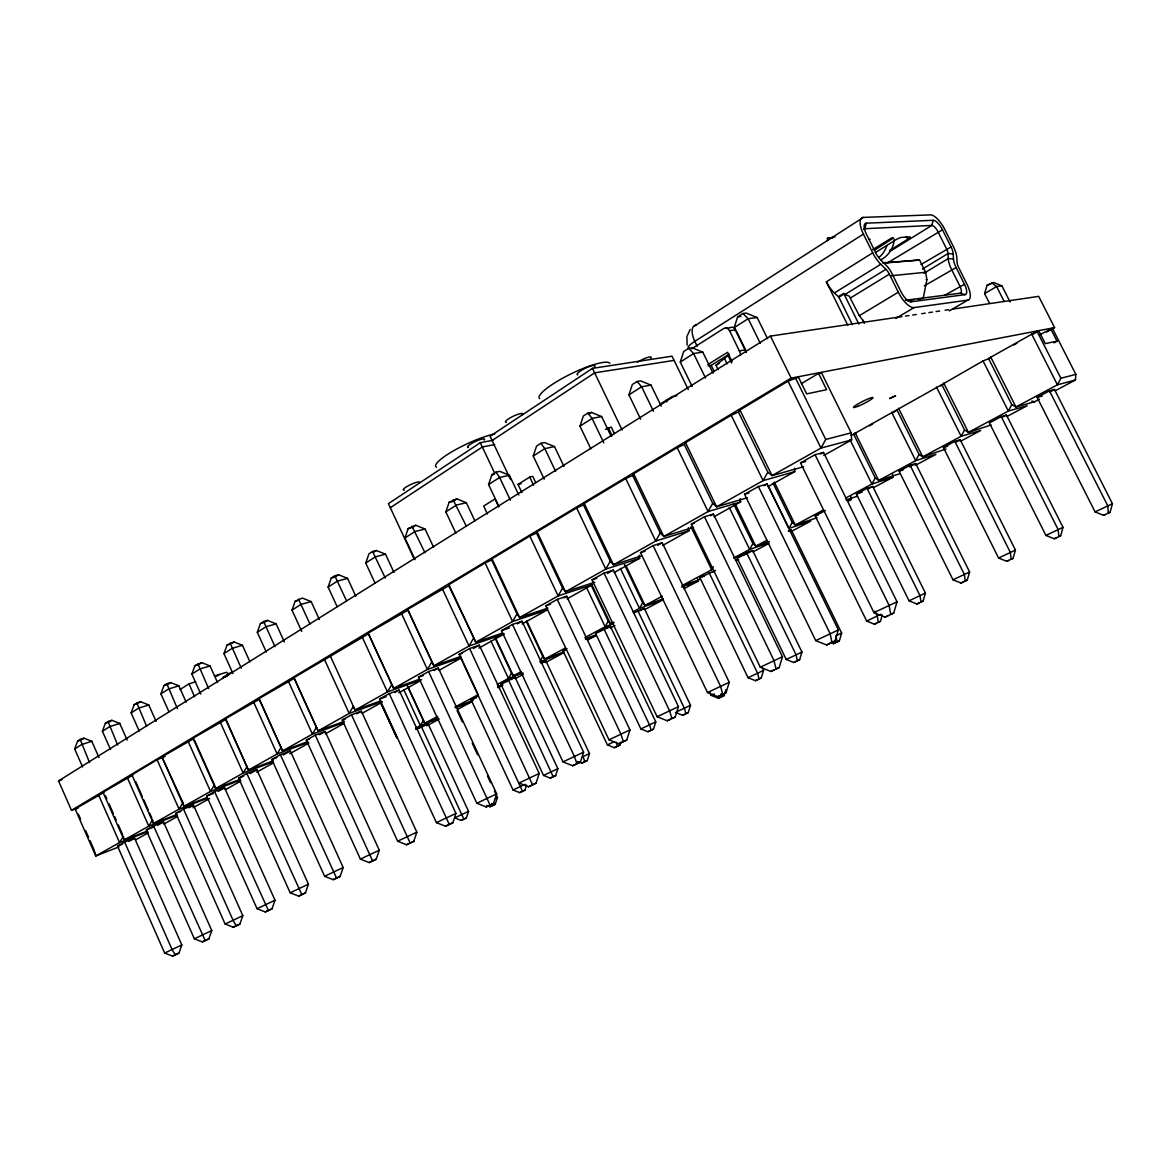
<?xml version="1.0" encoding="UTF-8"?>
<svg xmlns="http://www.w3.org/2000/svg" width="1171" height="1171" viewBox="0 0 1171 1171"><rect width="100%" height="100%" fill="white"/><g stroke="black" fill="none" stroke-linecap="round" stroke-linejoin="round"><path stroke-width="1.5" d="M460.92 656.36L433.826 665.831L407.669 609.403L448.742 585.72L448.917 584.651L485.101 562.944L491.659 559.987L492.01 558.787L529.834 536.084L536.523 533.083L537.065 531.751L576.659 507.98L583.465 504.921L584.241 503.442L625.724 478.544L632.662 475.426L633.657 473.772L677.175 447.659L684.259 444.497L685.518 442.667L731.216 415.237L738.433 412.002L739.97 409.982L788.024 381.146L798.49 377.252L806.687 393.88L826.609 389.694L818.558 373.403L801.359 383.634M1055.086 390.851L1075.476 379.975L1075.842 374.369L1052.407 328.319L1039.819 334.701M882.758 262.831L919.528 260.021L925.617 272.272L926.92 279.62L923.187 298.4L917.918 299.088M863.671 229.472A7.904 3.089 59.1 0 1 864.813 228.711L866.277 223.193L933.228 220.294A11.037 4.011 59.6 0 1 942.479 229.765L951.072 246.964A11.037 4.011 59.8 0 1 953.223 253.931L953.472 258.952A13.423 4.874 60.1 0 0 956.136 267.544L964.494 284.29A11.11 4.084 60.2 0 1 965.08 294.653L911.199 301.767L906.252 300.2A7.875 3.089 59.9 0 1 905.432 300.113M933.228 220.294L931.794 225.418L890.033 251.384M1103.565 515.357L1110.079 512.283L1112.45 503.72L1054.486 389.46L1049.465 390.821L1037.14 397.408L1095.09 511.903L1103.565 515.357L1105.322 514.537M1054.237 538.792L1060.648 535.762L1063.019 527.345L1006.475 415.09L1001.249 416.583L989.393 422.921L1045.908 535.41L1054.237 538.792L1056.081 537.928M1006.753 561.333L1013.076 558.347L1015.433 550.077L960.235 439.769L954.833 441.394L943.402 447.498L998.585 558.025L1006.753 561.333L1008.67 560.441M961.01 583.056L967.246 580.113L969.603 571.975L915.693 463.54L910.116 465.282L899.108 471.166L952.989 579.806L961.01 583.056L963.001 582.133M916.922 603.987L923.07 601.089L925.427 593.082L872.761 486.463L867.008 488.307L856.396 493.972L909.033 600.796L916.922 603.987L918.986 603.036M989.524 303.318L984.606 293.599L987.051 285.314L993.55 282.431L1001.922 285.856L1010.119 302.03M885.056 617.132L893.707 613.048L897.03 601.792L823.535 452.43L815.06 454.743L800.51 462.896L873.961 612.653L885.056 617.132L888.028 615.756M825.438 510.512L815.192 515.987L866.657 621.054L874.415 624.187L880.46 621.318L882.334 615.009M826.55 644.972L835.025 640.961L838.348 629.954L767.137 484.018L758.398 486.521L744.566 494.279L815.733 640.61L826.55 644.972L829.639 643.523M830.312 642.44L833.371 643.669L839.344 640.859L841.671 633.087L791.333 529.921L788.317 530.946M793.733 662.493L799.632 659.712L801.945 652.071L752.69 550.546L746.556 552.668L736.998 557.762L786.239 659.478L793.733 662.493L795.943 661.454M770.869 671.451L779.198 667.529L782.477 656.755L713.432 514.084L704.474 516.777L691.3 524.169L760.301 667.207L770.869 671.451L774.06 669.973M712.275 572.121L715.349 570.482L699.863 577.61L748.064 677.716L755.441 680.688L761.252 677.936L763.565 670.398L761.984 667.133M709.582 692.061L711.148 695.354L718.409 698.267L724.146 695.559L725.991 689.617M717.823 696.686L725.976 692.837L729.255 682.298L662.244 542.744L653.096 545.598L640.522 552.653L707.489 692.544L717.823 696.686L721.087 695.164M667.207 720.765L675.228 716.989L678.463 706.655L613.384 570.101L604.06 573.102L592.072 579.835L657.107 716.725L667.207 720.765L670.544 719.214M675.433 712.407L682.591 715.276L688.255 712.597L690.539 705.293L644.284 608.408L633.54 613.048M647.914 731.743L653.506 729.109L655.775 721.892L610.457 626.47L603.943 628.856L595.571 633.335L640.874 728.933L647.914 731.743L650.271 730.631M618.874 743.761L626.748 740.043L629.954 729.928L566.691 596.244L557.25 599.376L545.774 605.802L608.993 739.809L618.874 743.761L622.269 742.18M567.042 648.573L562.988 650.739L607.398 744.917L614.336 747.684L619.854 745.078L620.762 742.238M572.678 765.746L580.392 762.101L583.582 752.177L522.046 621.245L512.474 624.48L501.51 630.642L563.002 761.882L572.678 765.746L576.117 764.136M577.698 761.501L581.797 763.141L587.242 760.565L589.496 753.568L545.92 660.912L540.943 662.786M746.19 352.12L734.173 327.631L737.628 316.858L742.868 313.491L746.249 313.081L757.154 317.531L767.561 338.697M550.253 778.115L555.64 775.583L557.864 768.674L515.123 677.35L508.434 679.883L500.807 683.966L543.534 775.436L550.253 778.115L552.697 776.973M539.216 773.475L518.987 783.004L528.458 786.78L536.055 783.194L539.216 773.475L479.32 645.177L469.644 648.514L459.134 654.413L522.515 791.289L524.974 790.132L526.643 785.024M692.134 386.474L680.278 362.073L683.703 351.52L688.68 348.314L692.149 347.802L702.79 352.149L713.08 373.227M486.111 806.921L493.562 803.408L496.709 793.865L438.364 668.099L428.601 671.539L418.53 677.189L476.831 803.233L486.111 806.921L489.639 805.267M640.669 419.203L628.929 394.876L632.325 384.542L637.068 381.483L640.61 380.882L651.017 385.113L661.205 406.147M486.726 805.443L489.99 806.746L495.231 804.257L497.441 797.539L494.396 790.967M468.546 811.342L454.729 817.87L461.169 820.417L466.351 817.973L468.546 811.342L428.103 723.795L415.705 729.431M590.813 448.815L579.967 426.156L583.334 416.027L587.871 413.114L591.457 412.441L601.645 416.569L611.145 436.329M445.522 826.243L452.84 822.774L455.943 813.421L399.091 690.1L389.255 693.613L379.594 699.028L436.417 822.628L445.522 826.243L449.079 824.56M544.208 479.129L533.229 456.017L536.567 446.092L540.9 443.311L544.544 442.55L554.498 446.59L563.924 466.336M413.758 841.364L416.832 832.186L361.385 711.207L351.505 714.793L342.225 720.004L397.642 841.232L406.557 844.774L413.758 841.364L406.557 844.774M376.228 859.221L379.272 850.205L325.172 731.48L315.233 735.139L306.334 740.131L360.39 859.104L369.143 862.573L376.228 859.221L369.143 862.573M498.7 506.004L488.57 484.545L491.879 474.811L496.021 472.147L499.71 471.342L509.444 475.28L518.797 495.04M340.146 876.376L343.176 867.521L290.349 750.977L280.381 754.695L271.818 759.496L324.601 876.274L333.193 879.67L340.146 876.376L333.193 879.67M305.455 892.888L308.441 884.178L256.844 769.742L246.861 773.489L238.606 778.13L290.174 892.8L298.605 896.122L305.455 892.888L298.605 896.122M455.914 533.332L445.844 511.844L449.122 502.3L456.807 498.875L466.351 502.725L474.87 520.861M272.053 908.784L275.024 900.221L224.583 787.805L214.586 791.596L206.638 796.06L257.035 908.696L265.305 911.96L272.053 908.784L265.305 911.96M414.958 559.504L404.932 537.987L408.181 528.604L415.734 525.252L425.073 529.014L433.563 547.179M374.94 582.953L365.733 563.031L368.938 553.839L372.583 551.497L376.359 550.531L385.522 554.205L393.968 572.429M233.249 927.212L239.879 924.08L242.821 915.678L193.508 805.209L183.496 809.044L175.84 813.333L225.125 924.021L233.249 927.212L236.908 925.5M208.862 938.835L211.775 930.564L163.545 821.983L153.533 825.848L146.141 829.99L194.357 938.791L202.334 941.923L208.862 938.835L202.334 941.923M337.102 606.607L328.114 587.066L331.291 578.02L334.789 575.781L338.595 574.771L347.567 578.372L355.808 596.244M301.723 631.389L292.003 610.135L295.151 601.25L302.323 598.059L311.135 601.572L319.361 619.518M172.518 956.107L178.958 953.062L181.827 944.938L134.621 838.173L124.624 842.066L117.495 846.062L164.672 953.033L172.518 956.107L176.177 954.38M266.271 652.013L257.313 632.296L260.43 623.572L263.651 621.508L267.486 620.425L276.122 623.865L284.348 641.913M232.912 673.442L223.954 653.608L227.042 645.045L233.966 641.928L242.456 645.309L249.921 661.805M200.827 694.096L191.854 674.115L194.898 665.699L201.719 662.64L210.048 665.948L217.543 682.561M168.975 711.866L160.925 693.876L163.955 685.591L166.824 683.747L170.673 682.576L178.841 685.825L186.16 702.146M139.203 731.041L131.137 712.905L134.123 704.752L136.89 702.981L140.74 701.795L148.761 704.971L156.109 721.424M110.513 749.557L102.404 731.26L105.361 723.254L108.039 721.526L111.874 720.311L119.764 723.444L127.141 740.043M82.614 766.976L74.681 748.972L77.608 741.082L80.184 739.428L84.019 738.198L91.777 741.272L98.993 757.593M1075.842 374.369L1060.882 378.248L1057.413 384.805L1015.945 406.981L1011.788 404.61L988.514 358.458L1037.008 331.276L1038.823 330.925L1045.279 343.615L1057.018 341.156L1050.65 328.656M1011.788 404.61L1008.333 411.05L968.446 432.392L964.553 429.962L941.835 384.63L983.069 360.917L990.403 358.063M964.553 429.962L961.142 436.3L922.733 456.851L919.059 454.377L896.898 409.821L941.835 384.63M919.059 454.377L915.693 460.613L878.689 480.417L875.249 477.9L853.6 434.09L896.898 409.821M875.249 477.9L871.897 484.047L845.535 498.143M768.103 485.672L788.961 528.414L792.24 522.456L773.153 483.345M733.441 503.486L752.894 543.578L749.645 549.448L733.602 558.025M823.74 455.49L851.668 439.886L851.185 432.846L825.745 439.447L820.973 448.083L772.026 475.602L767.825 472.176L738.433 412.002M682.225 585.515L711.675 569.765L713.285 566.866M767.825 472.176L763.111 480.622L716.579 506.794L712.729 503.296L684.259 444.497M624.406 564.583L642.63 602.772L639.468 608.378L633.028 611.833M712.729 503.296L708.089 511.566L663.796 536.479L660.283 532.937L632.662 475.426M591.209 585.31L608.261 621.216L605.129 626.763L584.856 637.61M660.283 532.937L655.716 541.031L613.487 564.788L610.296 561.187L583.465 504.921M610.296 561.187L605.773 569.121L565.476 591.779L562.578 588.149L536.523 533.083M540.446 660.429L542.744 656.389L526.423 621.669M494.733 637.317L511.507 673.164L508.463 678.477L497.28 684.45M562.578 588.149L558.128 595.922L519.631 617.571L516.996 613.897L491.659 559.987M516.996 613.897L512.591 621.523L475.792 642.22L448.742 585.72M407.493 686.221L423.331 720.502L420.374 725.596L415.705 728.099M473.391 638.532L469.059 646.011L433.826 665.831L407.669 609.403M431.66 662.113L427.386 669.446L393.632 688.431L368.148 633.116L407.654 610.354M391.67 684.713L387.455 691.915L355.091 710.109L353.32 706.376L349.163 713.446L318.102 730.909L293.877 677.702L368.294 633.95M316.521 727.176L312.423 734.115L282.577 750.904L258.923 698.663L294.272 678.331L318.102 730.909L344.464 721.277M281.157 747.157L277.117 753.978L248.428 770.108L225.33 718.833L259.45 699.219L282.577 750.904L307.388 741.711M247.169 766.361L243.173 773.065L215.581 788.581L193.01 738.228L225.959 719.301L248.428 770.108L273.297 760.799M194.488 740.262L214.454 784.833L210.517 791.435L183.949 806.365L161.891 756.905L193.742 738.623L193.01 738.228M161.891 756.905L182.969 802.633L179.075 809.117L153.474 823.506L131.913 774.895L157.104 759.774L165.126 756.378M690.202 329.402L686.879 336.531L687.128 345.123M718.145 369.641L716.023 365.235L727.996 355.53L731.597 362.966M492.845 440.267L480.3 442.711L388.421 503.632L414.475 559.621M688.27 389.577L672.037 356.189L592.482 368.353L490.049 436.256L510.571 479.612M390.309 507.716L482.32 446.985L494.704 444.526M492.083 440.545L594.648 372.846L674.086 360.39M694.505 326.211A17.272 14.769 84.9 0 1 696.247 324.879L863.393 217.396L930.535 214.893A17.17 6.236 59.6 0 1 944.909 229.633L953.472 246.774A17.17 6.25 59.8 0 1 956.824 257.591L957.088 262.626A7.319 2.664 60.1 0 0 958.537 267.295L966.88 284.011A17.287 6.353 60.2 0 1 967.802 300.142L949.388 310.857M81.428 739.852L84.019 738.198M109.196 722.039L111.874 720.311M140.74 701.795L134.123 704.752M167.79 684.42L170.673 682.576M198.733 664.557L201.719 662.64M231.902 643.26L233.966 641.928M264.265 622.489L267.486 620.425M335.096 577.01L338.595 574.771M373.93 552.083L376.359 550.531M411.943 527.682L415.734 525.252M454.172 500.573L456.807 498.875M588.442 414.373L591.457 412.441M74.681 748.972L81.575 744.58L91.777 741.272M102.404 731.26L109.547 726.708L119.764 723.444M131.137 712.905L138.544 708.177L148.761 704.971M160.925 693.876L168.609 688.972L178.841 685.825M191.854 674.115L199.817 669.022L210.048 665.948M223.954 653.608L232.239 648.31L242.456 645.309M257.313 632.296L265.934 626.792L276.122 623.865M292.003 610.135L300.976 604.397L311.135 601.572M328.114 587.066L337.453 581.094L347.567 578.372M365.733 563.031L375.452 556.825L385.522 554.205M404.932 537.987L415.076 531.502L425.073 529.014M445.844 511.844L456.441 505.082L466.351 502.725M488.57 484.545L499.636 477.475L509.444 475.28M533.229 456.017L544.808 448.625L554.498 446.59M579.967 426.156L592.087 418.413L601.645 416.569M628.929 394.876L641.635 386.752L651.017 385.113M680.278 362.073L693.598 353.554L702.79 352.149M734.173 327.631L748.181 318.688L757.154 317.531M863.393 217.396A18.487 7.202 59.1 0 0 863.422 234.098L694.813 341.332A17.272 3.191 -26.6 0 0 688.855 348.211M691.651 348.841L723.561 328.627A5.079 4.377 85.6 0 1 729.548 330.676L735.769 329.827A5.05 4.362 85.8 0 0 729.796 327.792L725.112 328.407M180.056 689.529L189.043 683.82L195.806 681.742M521.885 492.581L518.036 484.428L529.716 477.08L532.776 476.377L535.733 482.598M605.451 429.406L611.233 427.02L614.336 433.475M216.459 676.34L219.46 674.452M847.775 325.333L826.375 281.816L872.688 252.834L863.422 234.098M875.571 252.468L895.464 240.026A5.079 0.908 -27.9 0 1 901.538 237.391L909.691 236.908A5.035 0.893 -27.9 0 1 907.73 239.265L889.506 250.594M232.4 671.554L222.607 677.672L226.047 676.604M660.488 403.893L672.183 396.588L676.867 395.696M78.369 807.888L71.49 810.361L58.55 780.911L770.43 336.092L901.86 316.624M707.957 364.503L727.572 352.31L732.124 361.693M708.089 365.864L711.221 365.337L729.27 354.14M716.023 365.235L719.096 363.317M826.375 281.816A18.121 7.524 59.2 0 0 834.396 292.97L880.782 264.265L885.92 269.286A7.977 3.147 59.6 0 1 889.36 274.16L898.303 292.208A18.385 7.172 59.9 0 0 914.083 307.592L967.802 300.142M886.945 263.241L942.479 229.765M839.08 296.219L843.735 293.35M834.396 292.97L838.875 297.2L844.042 294.009L849.268 296.19L859.309 315.702L862.807 320.151A18.092 7.436 59.8 0 0 864.257 322.201M845.316 294.272L885.92 269.286M872.688 249.599L891.673 237.991L893.502 237.976L874.444 250.257M850.556 297.917L889.36 274.16M921.006 264.47L951.072 246.964M922.382 269.081L947.998 253.565L953.223 253.931M924.065 273.194L948.232 258.601L953.472 258.952M859.309 315.702L898.303 292.208M71.49 810.361L791.128 378.116L1054.603 327.617L1038.692 296.365L952.272 309.159M119.032 846.867L95.773 855.972L75.12 808.985L103.999 792.43L103.004 792.24L124.111 840.031L147.385 831M103.004 792.24L132.821 775.143L131.913 774.895M924.3 285.87L956.136 267.544M895.727 318.453L914.083 307.592M944.719 295.268L964.494 284.29M992.057 283.309L987.051 285.314M984.606 293.599L996.609 286.544L1001.922 285.856M869.57 425.761L872.658 424.034M892.741 412.778L895.83 411.05M940.694 385.903L943.797 384.176M1013.837 344.933L1016.955 343.176M1032.588 334.423L1038.823 330.925M128.927 841.364L134.621 838.173M157.631 825.292L163.545 821.983M188.912 807.77L193.508 805.209M218.23 791.362L224.583 787.805M249.979 773.592L256.844 769.742M283.206 754.973L290.349 750.977M319.229 734.803L325.172 731.48M356.76 713.798L361.385 711.207M394.949 692.412L399.091 690.1M434.046 670.515L438.364 668.099M473.318 648.529L479.32 645.177M517.362 623.865L522.046 621.245M563.837 597.839L566.691 596.244M607.398 573.453L613.384 570.101M657.546 545.379L662.244 542.744M710.519 515.723L713.432 514.084M764.078 485.731L767.137 484.018M820.637 454.055L823.535 452.43M135.499 839.9L148.219 832.801M163.779 824.106L177.67 816.348M193.098 807.741L209.653 798.49M225.227 789.796L240.831 781.072M256.712 772.201L273.546 762.789M289.676 753.787L308.749 743.131M325.216 733.939L343.996 723.444M362.073 713.344L382.17 702.117M398.813 692.822L420.272 680.849M439.052 670.354L461.403 657.868M478.924 648.075L504.35 633.892L469.059 646.011L442.301 588.618M522.12 623.953L547.486 609.784L512.591 621.523L485.101 562.944M567.159 598.805L592.555 584.622L558.128 595.922L529.834 536.084M614.175 572.546L639.659 558.304L639.029 555.332M662.713 545.423L688.958 530.756L688.416 527.667M714.09 516.718L740.614 501.92L740.16 498.685M767.927 486.653L794.787 471.65L794.436 468.283M1046.625 332.066L1054.603 327.617M1053.915 342.869L1057.018 341.156M437.632 716.374L424.795 723.224L423.331 720.502M454.963 707.094L478.207 694.652L461.023 657.751M521.066 671.73L513.322 675.872L511.507 673.164M565.476 647.973L544.676 659.097L542.744 656.389M613.692 622.182L610.472 623.909L608.261 621.216M662.347 596.156L644.987 605.436L642.63 602.772M766.815 540.255L755.749 546.184L752.894 543.578M823.433 509.971L795.285 525.032L792.24 522.456M522.134 791.494L519.675 792.65L513.044 790.001L471.108 699.834L478.515 695.867M428.103 723.795L417.052 729.109M510.556 679.78L515.123 677.35M541.207 663.415L545.92 660.912M610.457 626.47L595.571 633.335M639.966 610.706L644.284 608.408M743.161 555.625L752.69 550.546M788.507 531.429L791.333 529.921M868.223 488.878L872.761 486.463M909.428 466.878L915.693 463.54M955.975 442.038L960.235 439.769M1002.039 417.447L1006.475 415.09M1049.875 391.919L1054.486 389.46M426.683 725.844L439.081 719.228M457.671 709.319L472.03 701.663M498.187 687.714L502.813 685.255M515.416 678.536L523.364 674.306M545.393 662.552L563.88 652.701L539.685 661.776M587.901 639.893L595.849 635.663L585.573 639.468M610.252 627.978L614.907 625.504M645.309 609.301L662.874 599.933L639.468 608.378L620.396 568.374M683.981 588.676L698.048 581.182L697.55 578.372M752.909 551.936L768.791 543.476M790.498 531.897L810.83 521.066L788.961 528.414M847.98 501.261L851.068 499.607L850.834 496.431M873.537 487.634L892.741 477.402L892.595 474.123M915.298 465.37L935.922 454.377L915.693 460.613L891.614 412.207M946.022 448.991L922.733 456.851L898.581 408.313M960.22 441.423L980.727 430.489L961.142 436.3L936.478 387.059M991.061 424.971L968.446 432.392L943.709 383.005M1006.782 416.598L1027.201 405.708L1008.333 411.05L983.069 360.917M990.578 356.716L1015.945 406.981L1034.681 401.726L1039.394 399.223M164.672 953.033L181.827 944.938M194.357 938.791L211.775 930.564M225.125 924.021L242.821 915.678M257.035 908.696L275.024 900.221M290.174 892.8L308.441 884.178M324.601 876.274L343.176 867.521M360.39 859.104L379.272 850.205M397.642 841.232L416.832 832.186M436.417 822.628L455.943 813.421M476.831 803.233L496.709 793.865M563.002 761.882L583.582 752.177M608.993 739.809L629.954 729.928M657.107 716.725L678.463 706.655M707.489 692.544L729.255 682.298M760.301 667.207L782.477 656.755M815.733 640.61L838.348 629.954M873.961 612.653L897.03 601.792M513.044 790.001L525.15 784.277M543.534 775.436L557.864 768.674M607.398 744.917L614.351 741.609M640.874 728.933L655.775 721.892M676.926 711.705L690.539 705.293M711.148 695.354L714.208 693.891M748.064 677.716L763.565 670.398M786.239 659.478L801.945 652.071M866.657 621.054L881.06 614.233M909.033 600.796L925.427 593.082M952.989 579.806L969.603 571.975M998.585 558.025L1015.433 550.077M1045.908 535.41L1063.019 527.345M1095.09 511.903L1112.45 503.72M519.675 792.65L524.974 790.132M493.562 803.408L490.034 805.048L428.601 671.539M755.441 680.688L757.696 679.619M761.252 677.936L758.998 678.99L757.564 673.179L709.099 572.678M452.84 822.774L449.283 824.443L389.255 693.613M718.409 698.267L720.707 697.184M724.146 695.559L721.863 696.628L721.102 693.803M653.506 729.109L651.149 730.206L649.481 724.82L603.943 628.856M682.591 715.276L684.918 714.178M688.255 712.597L685.928 713.695L684.332 708.162L637.858 610.735M614.336 747.684L616.722 746.571M619.854 745.078L617.468 746.205L616.166 742.253M555.64 775.583L553.195 776.724L508.434 679.883M581.797 763.141L584.212 761.999M587.242 760.565L584.827 761.706L583.056 756.554L589.496 753.568M239.879 924.08L236.22 925.807L233.044 920.216L183.496 809.044M178.958 953.062L175.284 954.789L172.049 949.491L124.624 842.066M461.169 820.417L463.672 819.246M466.351 817.973L463.862 819.144L421.282 726.444M489.99 806.746L492.464 805.575M492.757 805.428L495.231 804.257M779.198 667.529L776.022 669.007L774.016 660.62L704.474 516.777M1013.076 558.347L1011.159 559.24L1010.339 552.405L954.833 441.394M725.976 692.837L722.727 694.359L720.56 686.279L653.096 545.598M967.246 580.113L965.27 581.036L964.318 574.39L910.116 465.282M923.07 601.089L921.021 602.04L919.967 595.585L867.008 488.307M675.228 716.989L671.891 718.54L669.578 710.738L604.06 573.102M874.415 624.187L876.523 623.192M880.46 621.318L878.367 622.313L877.196 616.019L874.796 611.145M626.748 740.043L623.353 741.638L620.908 734.085L557.25 599.376M839.344 640.859L837.192 641.854L835.918 635.736L841.671 633.087M580.392 762.101L576.952 763.712L574.39 756.407L512.474 624.48M833.371 643.669L835.538 642.659M528.458 786.78L531.956 785.141M536.055 783.194L532.556 784.833L469.644 648.514M799.632 659.712L797.422 660.737L796.06 654.779L746.556 552.668M1110.079 512.283L1108.322 513.103L1107.781 505.843L1049.465 390.821M893.707 613.048L890.736 614.438L889.111 605.392L815.06 454.743M495.377 798.505L497.441 797.539M1060.648 535.762L1058.818 536.611L1058.13 529.57L1001.249 416.583M835.025 640.961L831.952 642.396L830.122 633.701L758.398 486.521M850.995 435.275L855.664 433.548M117.495 846.062L122.501 844.115M147.809 829.346L154.484 826.77M438.071 718.086L424.795 723.224L408.255 687.392M438.642 718.511L420.374 725.596L403.863 689.836M147.853 831.586L119.574 842.578L95.773 855.972L95.144 852.254M455.46 707.811L471.972 701.458M177.07 815.25L148.776 826.155L124.111 840.031L123.365 836.314L119.574 842.578L98.54 794.919M175.84 813.333L180.846 811.415M471.108 699.834L476.173 697.887M176.777 814.548L153.474 823.506L152.625 819.773L148.776 826.155L127.288 777.661M456.719 706.655L473.216 700.302M207.238 797.48L183.949 806.365L182.969 802.633M497.66 686.513L502.564 684.64M207.355 798.3L179.075 809.117L157.104 759.774M497.895 687.143L501.173 685.884M206.638 796.06L213.312 793.514M500.807 683.966L507.511 681.405M240.494 779.154L215.581 788.581L214.454 784.833M521.446 672.798L513.322 675.872L495.757 638.341M240.421 780.106L210.517 791.435L188.033 741.214M523.115 672.93L508.463 678.477L490.956 641.02M238.606 778.13L243.612 776.241M564.012 651.866L544.676 659.097L526.716 620.879M273.033 761.867L243.173 773.065L220.163 721.936M562.988 650.739L566.281 649.51M271.818 759.496L276.795 757.637M585.588 638.619L595.849 634.828M308.544 742.312L277.117 753.978L253.551 701.897M306.334 740.131L309.642 738.916M343.732 722.639L312.423 734.115L288.271 681.054M613.589 623.66L605.129 626.763L586.495 587.476M613.838 622.665L610.472 623.909L591.765 584.534M342.225 720.004L345.518 718.789M380.853 700.814L355.091 710.109L330.251 655.862M381.819 701.634L349.163 713.446L324.426 659.361M379.594 699.028L386.152 696.672M663.342 598.82L644.987 605.436L625.841 565.33M419.233 679.341L393.632 688.431L368.148 633.116M682.312 585.763L700.404 579.338M681.566 587.052L698.048 581.182M421.633 679.736L387.455 691.915L362.073 636.761M418.53 677.189L423.419 675.462M699.863 577.61L704.561 575.942M461.301 657.575L427.386 669.446L401.331 613.209M735.359 560.397L738.608 559.27M736.998 557.762L741.624 556.166M459.134 654.413L462.369 653.286M502.622 633.028L475.792 642.22L448.917 584.651M769.435 541.5L755.749 546.184L735.271 504.013M768.527 542.963L749.645 549.448L729.24 507.394M58.55 780.911L62.004 779.725M501.51 630.642L509.502 627.919M817.065 517.728L795.285 525.032L774.294 482.057M547.823 608.115L519.631 617.571L492.01 558.787M815.192 515.987L818.148 515.006M545.774 605.802L550.516 604.221M847.775 500.69L851.068 499.607M846.062 499.915L857.523 496.167M594.678 582.236L565.476 591.779L537.065 531.751M592.072 579.835L596.742 578.328M856.396 493.972L862.178 492.098M77.608 741.082L80.155 740.262M639.659 558.304L605.773 569.121L576.659 507.98M892.741 477.402L871.897 484.047L849.956 439.623M899.43 473.831L878.689 480.417L855.093 432.699M642.206 555.654L613.487 564.788L584.241 503.442M640.522 552.653L645.119 551.204M899.108 471.166L903.324 469.834M105.361 723.254L107.922 722.434M688.958 530.756L655.716 541.031L625.724 478.544M693.452 527.374L663.796 536.479L633.657 473.772M214.381 676.018L226.53 672.271L229.048 674.394M943.402 447.498L947.5 446.253M691.3 524.169L694.301 523.261M163.955 685.591L166.516 684.815M194.898 665.699L197.46 664.938M740.614 501.92L708.089 511.566L677.175 447.659M747.274 497.748L716.579 506.794L685.518 442.667M744.566 494.279L748.972 493.006M227.042 645.045L229.589 644.299M260.43 623.572L262.977 622.855M794.787 471.65L763.111 480.622L731.216 415.237M803.555 466.761L772.026 475.602L739.97 409.982M800.51 462.896L805.648 461.476M295.151 601.25L297.697 600.562M1037.14 397.408L1042.205 396.018M331.291 578.02L333.837 577.347M1075.476 379.975L1057.413 384.805L1031.505 333.764M851.668 439.886L820.973 448.083L788.024 381.146M408.181 528.604L410.684 527.989M449.122 502.3L452.855 501.422M518.036 484.428L521.095 483.725M491.879 474.811L494.338 474.27M818.558 373.403L821.515 372.832L851.185 432.846M827.531 240.597A15.662 13.789 -85.7 0 0 827.399 238.313L835.084 236.893M729.548 330.676L739.311 350.846L745.488 349.88A12.588 10.905 84.3 0 1 746.278 351.915M905.461 316.097L909.062 315.555M912.663 315.028L916.264 314.501M921.665 313.696L925.266 313.169M928.866 312.628L932.467 312.101M936.068 311.559L939.669 311.032M945.07 310.227L948.671 309.7M906.252 300.2L960.337 293.189L965.08 294.653M907.393 300.449L914.419 299.542M737.628 316.858L741.009 316.433M891.526 275.727L925.617 272.272M883.417 263.153L919.528 260.021M868.604 239.382L870.17 239.294M827.399 238.313L832.581 238.02M864.813 228.711L931.794 225.418A7.348 2.679 59.6 0 1 937.971 231.726L946.563 248.925A7.348 2.693 59.8 0 1 947.998 253.565L948.232 258.601A17.067 6.221 60.1 0 0 951.599 269.52L959.957 286.28A7.407 2.737 60.2 0 1 960.337 293.189M75.12 808.985L76.174 809.117M1031.768 401.155L1034.681 401.726M926.144 279.459L926.92 279.62M991.544 282.665L996.609 286.544L1004.03 301.196M742.868 313.491L748.181 318.688L760.286 343.323M688.68 348.314L693.598 353.554L705.557 378.087M637.068 381.483L641.635 386.752L653.462 411.226M587.871 413.114L592.087 418.413L603.797 442.828M540.9 443.311L544.808 448.625L555.64 471.371M496.021 472.147L499.636 477.475L510.38 500.222M453.075 499.754L466.351 526.218M205.203 940.562L153.533 825.848M411.972 526.174L424.941 552.668M268.408 910.496L214.586 791.596M372.583 551.497L385.274 578.035M301.811 894.6L246.861 773.489M1037.008 331.276L1060.882 378.248M334.789 575.781L346.484 600.738M336.531 878.089L280.381 754.695M906.31 236.396L907.73 239.265M862.807 320.151L864.388 323.372M844.042 294.009L858.841 324.06M838.875 297.2L852.371 324.645M795.402 377.852L825.745 439.447M770.43 336.092L791.128 378.116M736.515 331.378L745.488 349.88M724.205 357.887L727.074 363.83M711.221 365.337L714.193 371.5M697.184 346.25L694.813 341.332A17.17 8.241 58.5 0 1 696.247 324.879M690.949 526.774L711.675 569.765M592.482 368.353L622.152 430.035M608.247 427.635L612.096 435.627M372.612 860.919L315.233 735.139M529.716 477.08L533.61 485.262M480.3 442.711L494.572 472.923M498.787 506.999L494.996 498.934L483.696 506.048L487.473 514.054M457.027 710.416L462.355 721.922M472.279 743.292L477.607 754.797M487.531 776.168L490.576 782.74M298.503 599.098L309.993 624.114M380.765 702.746L397.013 738.096L380.838 703.156M351.505 714.793L410.172 843.047M274.951 646.612L263.651 621.508M241.255 668.246L230.131 643.04M208.628 688.592L197.884 663.781M177.436 708.675L166.824 683.747M146.653 726.386L136.89 702.981M135.748 781.76L142.35 796.631M143.828 799.939L148.219 809.864M149.683 813.172L151.893 818.119M117.7 745.078L108.039 721.526M105.434 795.68L106.868 798.929M109.02 803.804L113.324 813.552M114.758 816.802L116.192 820.051M118.344 824.926L122.648 834.674M89.552 762.643L80.184 739.428M78.369 814.094L80.55 819.071M85.659 830.678L88.572 837.324M90.035 840.646L94.412 850.6M189.043 683.82L194.606 696.804M404.302 490.166A9.105 1.698 -24.8 0 1 410.435 484.677A9.105 1.698 -24.8 0 1 419.481 483.008M468.517 447.498A9.412 1.815 -25.2 0 1 475.338 441.511A9.412 1.815 -25.2 0 1 484.209 440.106M436.549 467.229A37.326 7.114 -25.2 0 1 453.645 450.747A37.326 7.114 -25.2 0 1 494.791 433.958M506.311 422.38A9.602 1.888 -25.5 0 1 513.557 416.086A9.602 1.888 -25.5 0 1 522.31 414.841M577.801 374.881A9.968 2.02 -26.1 0 1 585.866 367.987A9.968 2.02 -26.1 0 1 594.37 367.079M637.492 362.249A9.529 1.83 -26.5 0 1 647.958 357.316A9.529 1.83 -26.5 0 1 650.461 358.546M539.611 398.682A39.419 7.875 -26 0 1 569.106 374.808A39.419 7.875 -26 0 1 609.901 363.332M886.959 245.486A24.767 22.176 -82.9 0 1 879.07 257.371M866.277 223.193A11.886 4.625 59.1 0 0 866.306 233.937L875.557 252.629A11.886 4.64 59.3 0 0 880.738 259.947L885.862 264.968A14.623 5.753 59.6 0 1 892.156 273.882L901.07 291.886A11.812 4.611 59.9 0 0 911.199 301.767M880.782 264.265A18.487 7.216 59.3 0 1 872.688 252.834M739.311 350.846A12.647 10.949 84.1 0 1 740.599 355.047M894.337 239.294A24.62 22.073 -82.6 0 1 880.651 259.845M666.987 400.219A43.429 7.275 -26.6 0 1 666.372 400.219A43.547 37.252 81.6 0 0 666.826 401.931M227.013 676.516A33.549 22.498 72.1 0 0 226.266 675.389A34.076 4.318 -23.8 0 1 228.594 674.569M889.653 398.477L895.508 395.827L889.653 398.477M858.109 406.235A10.876 1.244 -26.7 0 0 872.951 397.759A10.876 1.244 -26.7 0 0 858.621 403.571A10.876 1.244 -26.7 0 0 858.109 406.235"/></g></svg>
